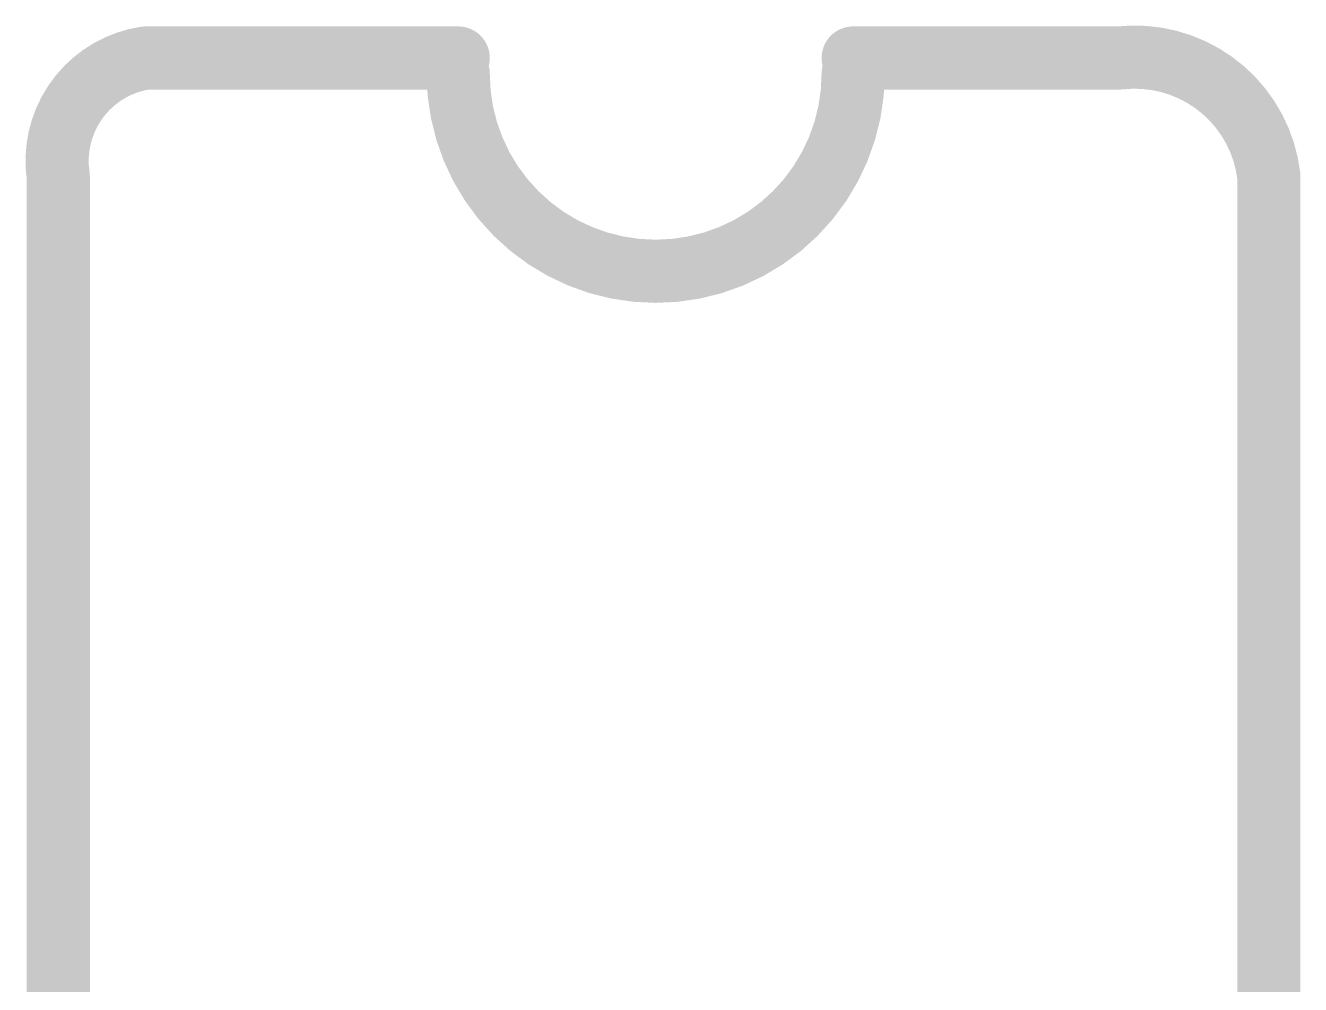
# Model space of a CAD drawing. Extents: x 0 to 102, y -4 to 29.
# Drawn here: x 33.381 to 37.481, y 10.661 to 13.744 of the extents above; entities that cross this region are included whole.
import ezdxf

# ---------------------------------------------------------------- set-up
doc = ezdxf.new("R2010")
doc.units = 0
doc.layers.add('21', color=253, linetype='CONTINUOUS')

msp = doc.modelspace()

# ---------------------------------------------------------------- linework, layer by layer
at = {"layer": '21'}
for points, const_width in [([(33.7677, 13.6398, 0.4145), (33.4867, 13.2588)], 0.2032), ([(33.7677, 13.6906, 1), (33.7677, 13.589)], 0.1016), ([(33.7753, 13.5896, 1), (33.7601, 13.69)], 0.1016), ([(34.7726, 13.589, 1), (34.7726, 13.6906)], 0.1016), ([(36.0426, 13.6906, 1), (36.0426, 13.589)], 0.1016), ([(37.3793, 13.2588, 0.4143), (36.8983, 13.6398)], 0.2032), ([(36.8924, 13.6903, 1), (36.9042, 13.5893)], 0.1016), ([(36.8856, 13.589, 1), (36.8856, 13.6906)], 0.1016), ([(34.7726, 13.589, 1), (36.0426, 13.589)], 0.2032), ([(34.8234, 13.589, 1), (34.7218, 13.589)], 0.1016), ([(36.0934, 13.589, 1), (35.9918, 13.589)], 0.1016), ([(33.5375, 13.2588, 1), (33.4359, 13.2588)], 0.1016), ([(37.4301, 13.2588, 1), (37.3285, 13.2588)], 0.1016), ([(33.4365, 13.2512, 1), (33.5369, 13.2664)], 0.1016), ([(37.3288, 13.253, 1), (37.4298, 13.2646)], 0.1016)]:
    msp.add_lwpolyline(points, format="xyb", dxfattribs=dict(at, const_width=const_width))
at = {"layer": '21', "const_width": 0.2032}
for points in [[(33.7677, 13.6398), (34.7726, 13.6398)], [(36.8856, 13.6398), (36.0426, 13.6398)], [(33.4867, 13.2588), (33.4867, 8.4852)], [(37.3793, 8.5852), (37.3793, 13.2588)]]:
    msp.add_lwpolyline(points, dxfattribs=at)

doc.saveas('drawing.dxf')
